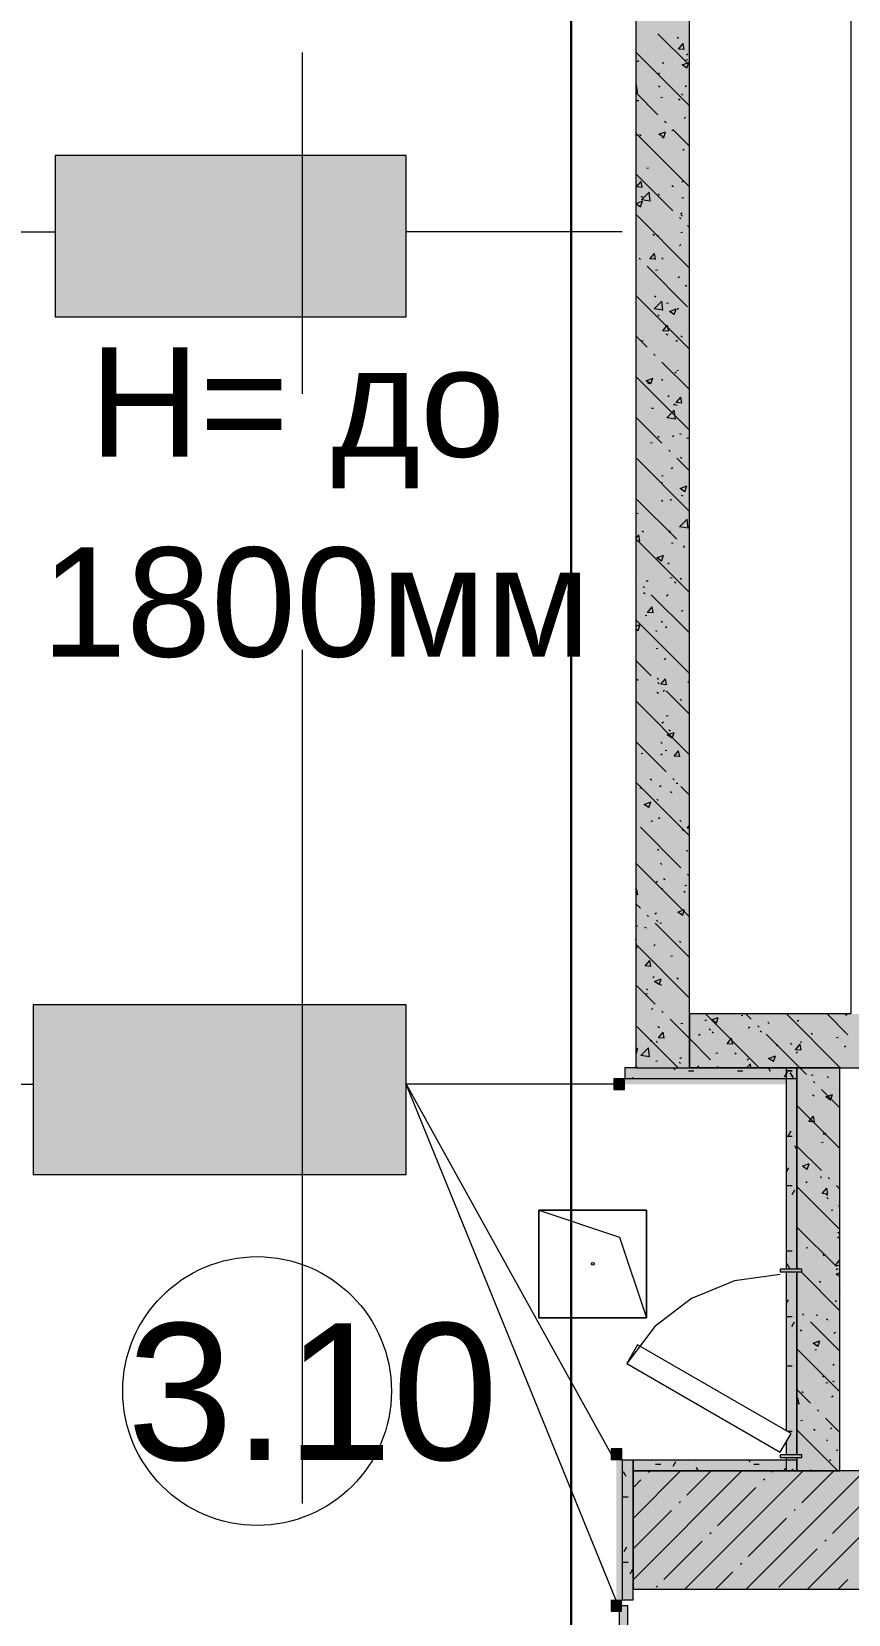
# Model space of a CAD drawing. Header units: millimetres. Extents: x -3817 to 677485, y -22715 to 103890.
# Drawn here: x 618142 to 619661, y 5590 to 8534 of the extents above; entities that cross this region are included whole.
import ezdxf

# ---------------------------------------------------------------- set-up
doc = ezdxf.new("R2010")
doc.units = ezdxf.units.MM
doc.layers.add('PDF _Геометрия', color=7, linetype='Continuous', true_color=0x1d1d1d)
doc.layers.add('PDF _Сплошная заливка', color=7, linetype='Continuous', true_color=0xffffff)
doc.layers.add('PDF _Текст', color=7, linetype='Continuous')
doc.styles.add('PDF GOST-Common', font='arial.ttf')

msp = doc.modelspace()

# ---------------------------------------------------------------- hatches: boundary and pattern name
at = {"layer": 'PDF _Сплошная заливка', "transparency": 33554559}
for points in [[(619365.5, 6606.9), (619365.5, 9556.9), (619265.5, 9556.9), (619265.5, 9530.9), (619274.5, 9530.9), (619274.5, 9525.9), (619265.5, 9525.9), (619265.5, 8935.9), (619274.5, 8935.9), (619274.5, 8930.9), (619265.5, 8930.9), (619265.5, 6606.9)], [(619565.5, 5856.9), (619645.5, 5856.9), (619645.5, 6606.9), (619565.5, 6606.9), (619565.5, 6231.9), (619574.5, 6231.9), (619574.5, 6226.9), (619565.5, 6226.9), (619565.5, 5886.9), (619574.5, 5886.9), (619574.5, 5881.9), (619565.5, 5881.9)], [(622610.5, 5636.9), (622610.5, 5856.9), (619260.5, 5856.9), (619260.5, 5636.9), (622542.8, 5636.9)]]:
    msp.add_hatch(color=256, dxfattribs=at).paths.add_polyline_path(points)
h = msp.add_hatch(color=256, dxfattribs=at)
h.paths.add_polyline_path([(619554.5, 5856.9), (619565.5, 5856.9), (619565.5, 5881.9), (619545.5, 5881.9), (619545.5, 5856.9)], flags=0)
h.paths.add_polyline_path([(619565.5, 5886.9), (619565.5, 6226.9), (619545.5, 6226.9), (619545.5, 5931.7), (619554.5, 5926.5), (619545.5, 5910.9), (619545.5, 5886.9), (619554.5, 5886.9)], flags=0)
h.paths.add_polyline_path([(619565.5, 6231.9), (619565.5, 6606.9), (619545.5, 6606.9), (619545.5, 6231.9), (619554.5, 6231.9)], flags=0)

# ---------------------------------------------------------------- linework, layer by layer
at = {"layer": 'PDF _Геометрия', "color": 9, "lineweight": 9, "true_color": 0xc0c0c0}
for points in [[(619265.5, 8930.9), (619265.5, 6606.9), (619245.5, 6606.9), (619245.5, 6586.9), (619565.5, 6586.9), (619565.5, 6606.9), (619365.5, 6606.9), (619365.5, 8930.9), (619365.5, 9530.9), (619365.5, 9556.9), (619665.5, 9556.9), (619665.5, 6706.9), (619365.5, 6706.9), (619365.5, 6606.9), (619745.5, 6606.9), (619745.5, 6706.9), (619745.5, 7176.9), (620245.5, 7176.9), (620245.5, 5856.9), (619260.5, 5856.9), (619260.5, 5636.9), (620570.5, 5636.9), (620570.5, 5004.9), (620570.5, 4461)], [(619545.5, 5881.9), (619545.5, 5856.9), (619565.5, 5856.9), (619565.5, 5881.9), (619565.5, 5856.9), (619645.5, 5856.9), (619645.5, 6606.9), (619565.5, 6606.9), (619565.5, 6231.9), (619565.5, 6606.9), (619545.5, 6606.9), (619545.5, 6231.9)], [(619545.5, 6226.9), (619545.5, 5931.7)], [(619545.5, 5910.9), (619545.5, 5886.9)]]:
    msp.add_lwpolyline(points, dxfattribs=at)
at = {"layer": 'PDF _Геометрия', "color": 231, "lineweight": 30, "true_color": 0xff80c0}
msp.add_lwpolyline([(619245.5, 2121.9), (620450.5, 2121.9), (620450.5, 5516.9), (619145.5, 5516.9), (619145.5, 9436.9), (618215.5, 9436.9), (618215.5, 9156.9), (617935.5, 9156.9), (617935.5, 2403.4)], dxfattribs=at)
at = {"layer": 'PDF _Геометрия', "color": 7, "lineweight": 9}
for points in [[(618115.5, 9235.9), (618115.5, 6576.1), (618144.8, 6576.1)], [(617841, 8161.8), (618185.6, 8161.8)], [(619240, 8161.8), (618838.7, 8161.8)], [(619265.5, 6606.9), (619365.5, 6606.9)], [(619229.2, 5615.9), (618838.7, 6576.1), (619220, 5887.9)], [(619224.5, 6576.1), (618838.7, 6576.1)], [(619085.5, 6341.9), (619235.5, 6291.9), (619285.5, 6141.9)]]:
    msp.add_lwpolyline(points, dxfattribs=at)
at = {"layer": 'PDF _Геометрия', "color": 252, "lineweight": 9, "true_color": 0x878787}
for points in [[(619365.5, 8471.5), (619306.8, 8530.1)], [(619342.4, 8523.7), (619345.3, 8521.9)], [(619355.7, 8500.5), (619345, 8501.4), (619353.6, 8511.6)], [(619355.7, 8500.4), (619353.6, 8511.6)], [(619365.5, 8396), (619265.5, 8496)], [(619268.4, 8478.4), (619271.1, 8480.4)], [(619358.9, 8481.5), (619362.3, 8482)], [(619359.7, 8490.9), (619362.4, 8492.9)], [(619307.9, 8457.2), (619310.4, 8454.9)], [(619314.4, 8475.7), (619317.7, 8476.1)], [(619360.8, 8465.9), (619351.9, 8471.9), (619364.4, 8476.7)], [(619360.8, 8465.9), (619364.4, 8476.6)], [(619265.5, 8436.7), (619266.6, 8437.9)], [(619265.5, 8421.5), (619268.6, 8421.1)], [(619306.8, 8379.3), (619265.5, 8420.6)], [(619266.3, 8419.2), (619268.9, 8421.2)], [(619268.6, 8421), (619266.6, 8437.9)], [(619307.8, 8432.8), (619310.6, 8431)], [(619357.6, 8431.7), (619360.2, 8433.7)], [(619267.7, 8405.5), (619271, 8406)], [(619312.2, 8411.4), (619315.5, 8411.8)], [(619345.3, 8408.9), (619348.1, 8407.1)], [(619350.5, 8418.1), (619353, 8415.9)], [(619265.5, 8361), (619266.8, 8362)], [(619321.9, 8364.2), (619319.3, 8366.7)], [(619355.4, 8372.5), (619358, 8374.6)], [(619365.5, 8245.1), (619265.5, 8345.1)], [(619265.5, 8341.3), (619268.7, 8341.7)], [(619272.4, 8342.5), (619275.3, 8340.7)], [(619317.5, 8337), (619308.6, 8343), (619321.1, 8347.7)], [(619314.8, 8338.1), (619317.2, 8335.8)], [(619317.5, 8336.9), (619321.1, 8347.7)], [(619332.7, 8350.1), (619336.1, 8350.6)], [(619365.5, 8320.6), (619334.4, 8351.6)], [(619353.2, 8313.3), (619355.9, 8315.4)], [(619286, 8280), (619289.3, 8280.4)], [(619334.4, 8200.8), (619265.5, 8269.7)], [(619277.5, 8244.1), (619266.9, 8245.1), (619275.4, 8255.3)], [(619277.5, 8244.1), (619275.4, 8255.2)], [(619332.7, 8247.6), (619335.6, 8245.8)], [(619351.1, 8254.1), (619353.7, 8256.2)], [(619265.5, 8214), (619277.8, 8218.8)], [(619265.5, 8214), (619274.2, 8208.1)], [(619274.2, 8208), (619277.8, 8218.7)], [(619275.3, 8227.7), (619278.1, 8225.9)], [(619292.2, 8218.4), (619276.4, 8220.9), (619290.2, 8235.3)], [(619292.2, 8218.4), (619290.2, 8235.3)], [(619307.4, 8232), (619309.9, 8229.8)], [(619351.5, 8224.7), (619354.8, 8225.1)], [(619365.5, 8094.2), (619265.5, 8194.2)], [(619349.5, 8185.7), (619347, 8188.2)], [(619348.9, 8195), (619351.6, 8197)], [(619350, 8193), (619352.5, 8190.7)], [(619297.4, 8157.2), (619300.2, 8155.4)], [(619304.7, 8154.5), (619308, 8155)], [(619349.2, 8160.4), (619352.5, 8160.8)], [(619365.5, 8169.7), (619362.1, 8173.1)], [(619346.7, 8135.8), (619349.4, 8137.8)], [(619274.1, 8110.2), (619271.6, 8112.7)], [(619362.1, 8022.2), (619286.7, 8097.7)], [(619302.2, 8110.4), (619291.5, 8111.3), (619300.1, 8121.5)], [(619302.2, 8110.3), (619300.1, 8121.5)], [(619314.2, 8113), (619316.7, 8110.7)], [(619302.4, 8090.3), (619305.8, 8090.7)], [(619344.6, 8076.6), (619347.2, 8078.6)], [(619265.5, 8064.6), (619265.6, 8064.6)], [(619365.5, 7943.4), (619265.5, 8043.4)], [(619300.2, 8042.5), (619303, 8040.7)], [(619357.6, 8062.3), (619360.5, 8060.5)], [(619315.7, 8015.8), (619299.9, 8018.2), (619313.8, 8032.7)], [(619315.7, 8015.8), (619313.8, 8032.6)], [(619323, 8029), (619326.3, 8029.4)], [(619337.1, 8007.5), (619328.3, 8013.5), (619340.7, 8018.3)], [(619337.1, 8007.5), (619340.7, 8018.2)], [(619342.4, 8017.4), (619345.1, 8019.4)], [(619306.9, 8006.9), (619309.4, 8004.6)], [(619326.8, 7976.7), (619316.2, 7977.6), (619324.8, 7987.8)], [(619326.8, 7976.6), (619324.8, 7987.8)], [(619286.7, 7946.8), (619265.5, 7968)], [(619276.2, 7958.9), (619279.5, 7959.3)], [(619322.3, 7972), (619325.1, 7970.2)], [(619340.3, 7958.2), (619342.9, 7960.2)], [(619349.5, 7967.8), (619352, 7965.6)], [(619301.7, 7931.7), (619299.2, 7934.2)], [(619365.5, 7868), (619314.3, 7919.1)], [(619365.5, 7792.5), (619265.5, 7892.5)], [(619293.8, 7878.6), (619285, 7884.6), (619297.4, 7889.4)], [(619293.8, 7878.6), (619297.4, 7889.3)], [(619338.1, 7899), (619340.8, 7901.1)], [(619341.7, 7903.5), (619345.1, 7904)], [(619287.6, 7881.1), (619290.5, 7879.3)], [(619313.7, 7887.8), (619316.2, 7885.6)], [(619295, 7833.4), (619298.3, 7833.8)], [(619325.1, 7857.2), (619328, 7855.4)], [(619335.9, 7839.8), (619338.6, 7841.9)], [(619339.5, 7839.3), (619342.8, 7839.7)], [(619351.5, 7842.9), (619340.9, 7843.8), (619349.4, 7854.1)], [(619351.5, 7842.9), (619349.4, 7854)], [(619314.3, 7768.3), (619265.5, 7817.1)], [(619339.3, 7813.2), (619323.5, 7815.6), (619337.3, 7830.1)], [(619339.3, 7813.1), (619337.3, 7830)], [(619306.4, 7781.7), (619308.8, 7779.5)], [(619333.8, 7780.6), (619336.4, 7782.7)], [(619347.2, 7786.7), (619350, 7784.9)], [(619360, 7778), (619363.4, 7778.4)], [(619292.7, 7769.1), (619296, 7769.6)], [(619329.4, 7753.2), (619326.9, 7755.7)], [(619349, 7742.7), (619351.4, 7740.4)], [(619365.5, 7641.6), (619265.5, 7741.6)], [(619331.6, 7721.4), (619334.3, 7723.5)], [(619365.5, 7717.1), (619342, 7740.6)], [(619312.6, 7695.9), (619315.4, 7694.1)], [(619313.3, 7707.9), (619316.6, 7708.3)], [(619356.7, 7678.1), (619347.9, 7684.1), (619360.3, 7688.8)], [(619356.7, 7678), (619360.3, 7688.8)], [(619342, 7589.7), (619266.5, 7665.2)], [(619313.2, 7662.7), (619315.7, 7660.4)], [(619329.4, 7662.3), (619332.1, 7664.3)], [(619350.1, 7672), (619352.9, 7670.2)], [(619266.5, 7637.8), (619269.8, 7638.2)], [(619362.9, 7610.5), (619347.1, 7613), (619360.9, 7627.4)], [(619362.9, 7610.5), (619360.9, 7627.4)], [(619265.5, 7590.8), (619271.2, 7597.7)], [(619273.3, 7586.5), (619271.2, 7597.7)], [(619277.2, 7605.5), (619280, 7603.7)], [(619327.3, 7603.1), (619329.9, 7605.1)], [(619365.5, 7490.8), (619265.5, 7590.8)], [(619265.5, 7587.3), (619273.3, 7586.6)], [(619332, 7582.4), (619335.3, 7582.8)], [(619357.1, 7574.7), (619354.5, 7577.2)], [(619313.4, 7549.2), (619304.6, 7555.1), (619317.1, 7559.9)], [(619305.8, 7556.6), (619308.3, 7554.3)], [(619313.4, 7549.1), (619317.1, 7559.8)], [(619325.1, 7543.9), (619327.8, 7545.9)], [(619266.5, 7514.3), (619265.5, 7515.4)], [(619285.2, 7512.3), (619288.6, 7512.7)], [(619329.7, 7518.1), (619333.1, 7518.6)], [(619337.5, 7510.6), (619340.3, 7508.8)], [(619348.4, 7517.5), (619350.9, 7515.3)], [(619281.6, 7499.2), (619279.1, 7501.7)], [(619280.1, 7490.8), (619282.9, 7489)], [(619365.5, 7415.4), (619294.2, 7486.6)], [(619323, 7484.7), (619325.6, 7486.7)], [(619283, 7448), (619286.3, 7448.5)], [(619298, 7452.9), (619287.3, 7453.8), (619295.9, 7464)], [(619298, 7452.8), (619295.9, 7463.9)], [(619350.3, 7456.9), (619353.6, 7457.3)], [(619365.5, 7339.9), (619265.5, 7439.9)], [(619265.5, 7427.8), (619273.8, 7431)], [(619265.5, 7423.4), (619270.2, 7420.2)], [(619270.2, 7420.2), (619273.8, 7430.9)], [(619302.1, 7420.3), (619304.9, 7418.5)], [(619312.7, 7437.5), (619315.1, 7435.3)], [(619320.8, 7425.5), (619323.5, 7427.5)], [(619294.2, 7335.8), (619265.5, 7364.5)], [(619303.5, 7386.8), (619306.9, 7387.2)], [(619318.6, 7366.3), (619321.3, 7368.4)], [(619305.3, 7331.4), (619307.8, 7329.2)], [(619322.6, 7319.1), (619312, 7320), (619320.6, 7330.3)], [(619322.6, 7319.1), (619320.6, 7330.2)], [(619267.5, 7329.4), (619270.3, 7327.6)], [(619305, 7305.5), (619307.8, 7303.7)], [(619309.3, 7320.7), (619306.8, 7323.2)], [(619316.5, 7307.1), (619319.1, 7309.2)], [(619365.5, 7264.5), (619321.9, 7308.1)], [(619362.4, 7325.4), (619365.2, 7323.6)], [(619365.5, 7189), (619265.5, 7289)], [(619347.9, 7292.4), (619350.4, 7290.1)], [(619314.3, 7247.9), (619317, 7250)], [(619322.3, 7261.3), (619325.6, 7261.7)], [(619321.9, 7157.2), (619265.5, 7213.6)], [(619312.1, 7212.4), (619314.6, 7210.1)], [(619333.1, 7219.7), (619324.2, 7225.7), (619336.7, 7230.5)], [(619327, 7235), (619329.9, 7233.2)], [(619333.1, 7219.7), (619336.7, 7230.4)], [(619275.5, 7191.2), (619278.8, 7191.6)], [(619312.1, 7188.7), (619314.8, 7190.8)], [(619320, 7197), (619323.3, 7197.5)], [(619347.3, 7185.4), (619336.7, 7186.3), (619345.3, 7196.5)], [(619347.3, 7185.3), (619345.3, 7196.5)], [(619365.5, 7038.2), (619265.5, 7138.2)], [(619273.2, 7126.9), (619276.6, 7127.3)], [(619292.4, 7144.2), (619295.2, 7142.4)], [(619310, 7129.6), (619312.6, 7131.6)], [(619336.9, 7142.2), (619334.4, 7144.7)], [(619340.6, 7135.8), (619343.9, 7136.2)], [(619365.5, 7113.6), (619349.5, 7129.6)], [(619289.8, 7090.8), (619280.9, 7096.7), (619293.4, 7101.5)], [(619289.8, 7090.7), (619293.4, 7101.5)], [(619304.8, 7106.3), (619307.3, 7104)], [(619329.9, 7120.3), (619332.7, 7118.5)], [(619293.8, 7065.6), (619297.1, 7066.1)], [(619307.8, 7070.4), (619310.5, 7072.4)], [(619347.4, 7067.2), (619349.9, 7065)], [(619349.5, 6978.7), (619274.1, 7054.2)], [(619351.9, 7049.8), (619354.8, 7048)], [(619365.5, 7052.2), (619361.4, 7052.6), (619365.5, 7057.5)], [(619305.7, 7011.2), (619308.3, 7013.2)], [(619359.3, 7010.3), (619362.6, 7010.7)], [(619365.5, 6887.3), (619265.5, 6987.3)], [(619311.6, 6987.2), (619314.1, 6985)], [(619303.5, 6952), (619306.2, 6954)], [(619317.3, 6958.9), (619320.1, 6957.1)], [(619364.6, 6963.6), (619362.1, 6966.1)], [(619265.5, 6938.3), (619267.1, 6940.2)], [(619265.5, 6929.4), (619269.1, 6929.1)], [(619269.1, 6929), (619267.1, 6940.1)], [(619312.5, 6940.2), (619315.9, 6940.6)], [(619354.8, 6935), (619357.6, 6933.2)], [(619357.1, 6946), (619360.4, 6946.5)], [(619274.1, 6903.3), (619265.5, 6911.9)], [(619289.2, 6888.2), (619286.7, 6890.7)], [(619301.3, 6892.8), (619304, 6894.8)], [(619352.7, 6890.3), (619343.8, 6896.2), (619356.3, 6901)], [(619352.7, 6890.2), (619356.3, 6901)], [(619265.8, 6870), (619269.1, 6870.5)], [(619281.9, 6868.5), (619284.8, 6866.7)], [(619365.5, 6811.9), (619301.7, 6875.6)], [(619304.3, 6881.1), (619306.7, 6878.9)], [(619310.3, 6875.9), (619313.6, 6876.3)], [(619267.4, 6829.4), (619265.5, 6846.3)], [(619365.5, 6736.4), (619265.5, 6836.4)], [(619265.5, 6829.8), (619267.4, 6829.5)], [(619299.2, 6833.6), (619301.8, 6835.7)], [(619346.9, 6842.1), (619349.3, 6839.8)], [(619265.5, 6806), (619266.8, 6806.2)], [(619293.8, 6795.3), (619283.2, 6796.2), (619291.7, 6806.5)], [(619293.8, 6795.3), (619291.7, 6806.4)], [(619330.8, 6814.6), (619334.2, 6815.1)], [(619297, 6774.4), (619299.7, 6776.5)], [(619309.4, 6761.3), (619300.6, 6767.3), (619313, 6772.1)], [(619309.4, 6761.3), (619313, 6772)], [(619342.2, 6773.7), (619345.1, 6771.9)], [(619301.7, 6724.8), (619265.5, 6761)], [(619284.1, 6744.5), (619287.4, 6744.9)], [(619284.8, 6753.8), (619287.6, 6752)], [(619311.1, 6762.1), (619313.6, 6759.8)], [(619294.9, 6715.2), (619297.5, 6717.3)], [(619316.8, 6709.7), (619314.3, 6712.2)], [(619344.2, 6606.9), (619265.5, 6685.6)], [(619306.9, 6683.3), (619309.7, 6681.5)], [(619404.8, 6621.7), (619365.5, 6661), (619329.4, 6697.1)], [(619349.6, 6689.2), (619352.9, 6689.6)], [(619394.1, 6695), (619397.4, 6695.5)], [(619495, 6606.9), (619395, 6706.9)], [(619415.5, 6689.7), (619406.7, 6695.7), (619419.1, 6700.5)], [(619415.5, 6689.7), (619419.1, 6700.4)], [(619461.4, 6703.9), (619464.8, 6704.3)], [(619480.3, 6697.1), (619470.5, 6706.9)], [(619474.8, 6680.8), (619477.5, 6682.8)], [(619495.4, 6682), (619492.8, 6684.5)], [(619511.1, 6691.6), (619513.6, 6689.3)], [(619645.9, 6606.9), (619545.9, 6706.9)], [(619566.1, 6693.3), (619568.8, 6695.3)], [(619658.8, 6669.4), (619621.4, 6706.9)], [(619655.9, 6704.7), (619658.6, 6706.7)], [(619292.7, 6656.1), (619295.4, 6658.1)], [(619303.7, 6656), (619306.2, 6653.7)], [(619318.5, 6661.6), (619307.8, 6662.5), (619316.4, 6672.7)], [(619318.5, 6661.5), (619316.4, 6672.7)], [(619382.5, 6667.4), (619385.2, 6669.5)], [(619401.8, 6679.3), (619404.6, 6677.5)], [(619407.4, 6673.8), (619409.9, 6671.5)], [(619446, 6650.4), (619435.4, 6651.3), (619443.9, 6661.6)], [(619446, 6650.4), (619443.9, 6661.5)], [(619496.7, 6675.3), (619499.5, 6673.5)], [(619583.4, 6594), (619570.5, 6606.9), (619507.9, 6669.4)], [(619571.5, 6654.4), (619574.8, 6654.8)], [(619591.6, 6671.3), (619594.4, 6669.5)], [(619638.8, 6663.3), (619642.1, 6663.7)], [(619657.4, 6670.4), (619659.9, 6668.1)], [(619265.5, 6641.5), (619269.7, 6643.1)], [(619265.5, 6632.9), (619266.1, 6632.4)], [(619266.1, 6632.3), (619269.7, 6643.1)], [(619291, 6626.8), (619275.2, 6629.3), (619289, 6643.7)], [(619291, 6626.8), (619289, 6643.7)], [(619347.3, 6624.9), (619350.7, 6625.3)], [(619414.7, 6633.8), (619418, 6634.2)], [(619450, 6634.8), (619452.5, 6632.5)], [(619472.7, 6621.6), (619475.3, 6623.6)], [(619521.7, 6618.2), (619512.8, 6624.1), (619525.3, 6628.9)], [(619521.7, 6618.1), (619525.3, 6628.8)], [(619527, 6648.5), (619530.3, 6649)], [(619553.7, 6652.6), (619556.2, 6650.3)], [(619573.5, 6639.3), (619562.9, 6640.2), (619571.5, 6650.4)], [(619564, 6634.1), (619566.6, 6636.1)], [(619573.5, 6639.2), (619571.5, 6650.4)], [(619653.8, 6645.5), (619656.4, 6647.5)], [(619268.8, 6606.9), (619265.5, 6610.2)], [(619302.8, 6619), (619306.1, 6619.5)], [(619346.4, 6617), (619348.8, 6614.7)], [(619380.3, 6608.2), (619383, 6610.3)], [(619419.6, 6606.9), (619417.4, 6609.1)], [(619471.7, 6606.9), (619478.8, 6614.3)], [(619479.6, 6606.9), (619478.8, 6614.2)], [(619592, 6593.1), (619595.4, 6593.6)], [(619598.4, 6578.9), (619595.9, 6581.4)], [(619645.5, 6531.9), (619611, 6566.3)], [(619621.6, 6590.3), (619624.1, 6588.1)], [(619645.5, 6456.4), (619565.5, 6536.4)], [(619594.5, 6556.5), (619597.3, 6554.7)], [(619627.8, 6546.6), (619618.9, 6552.5), (619631.4, 6557.3)], [(619627.8, 6546.5), (619631.4, 6557.3)], [(619598.2, 6505.5), (619587.6, 6506.5), (619596.1, 6516.7)], [(619598.2, 6505.5), (619596.1, 6516.6)], [(619614.3, 6484.2), (619616.8, 6482)], [(619616.5, 6486), (619619.3, 6484.2)], [(619611, 6415.5), (619565.5, 6461)], [(619610.8, 6467.7), (619614.1, 6468.1)], [(619584.5, 6417.6), (619575.7, 6423.6), (619588.1, 6428.4)], [(619584.5, 6417.6), (619588.1, 6428.3)], [(619565.5, 6397.7), (619567.3, 6398)], [(619581.9, 6395.2), (619584.7, 6393.4)], [(619608.5, 6403.4), (619611.8, 6403.8)], [(619626.1, 6400.4), (619623.6, 6402.9)], [(619645.1, 6408.7), (619645.5, 6409)], [(619645.5, 6305.6), (619565.5, 6385.6)], [(619622.9, 6371.8), (619612.2, 6372.7), (619620.8, 6382.9)], [(619619.4, 6371.3), (619622.2, 6369.5)], [(619622.9, 6371.7), (619620.8, 6382.9)], [(619621.1, 6365.2), (619623.6, 6362.9)], [(619645.5, 6381), (619638.7, 6387.8)], [(619629.1, 6342.1), (619632.4, 6342.6)], [(619643, 6349.5), (619645.5, 6351.4)], [(619638.7, 6237), (619565.5, 6310.2)], [(619641.4, 6300.8), (619644.3, 6299)], [(619582.3, 6272), (619585.6, 6272.5)], [(619640.8, 6290.3), (619643.5, 6292.4)], [(619613.8, 6259.1), (619616.2, 6256.8)], [(619645.5, 6238.2), (619636.9, 6239), (619645.5, 6249.2)], [(619568.3, 6231.9), (619565.5, 6234.7)], [(619645.5, 6154.7), (619573.3, 6226.9)], [(619638.6, 6231.2), (619641.3, 6233.2)], [(619645.5, 6218.4), (619638.6, 6223.1), (619645.5, 6225.7)], [(619606.8, 6209.9), (619609.6, 6208.1)], [(619644.3, 6186), (619645.5, 6185.3)], [(619636.5, 6172), (619639.1, 6174)], [(619578.3, 6146.4), (619575.8, 6148.9)], [(619645.5, 6079.3), (619590.9, 6133.9)], [(619601, 6146.6), (619604.4, 6147)], [(619620.6, 6140), (619623.1, 6137.8)], [(619571.4, 6119.5), (619574.3, 6117.7)], [(619604.1, 6088.2), (619595.3, 6094.2), (619607.7, 6098.9)], [(619604.1, 6088.1), (619607.7, 6098.9)], [(619634.3, 6112.8), (619637, 6114.8)], [(619645.5, 6003.8), (619565.5, 6083.8)], [(619598.8, 6082.3), (619602.1, 6082.7)], [(619632.2, 6053.6), (619634.8, 6055.6)], [(619590.9, 5983), (619565.5, 6008.4)], [(619613.2, 6034), (619615.7, 6031.7)], [(619619.3, 6021), (619622.7, 6021.5)], [(619631.7, 6024.7), (619634.6, 6022.9)], [(619565.5, 5990.7), (619567.3, 5992.9)], [(619565.5, 5982.1), (619569.3, 5981.7)], [(619569.3, 5981.7), (619567.3, 5992.8)], [(619574.3, 6004.8), (619577.1, 6003)], [(619630, 5994.4), (619632.7, 5996.4)], [(619572.6, 5950.9), (619575.9, 5951.3)], [(619606, 5967.9), (619603.5, 5970.4)], [(619645.5, 5928.4), (619618.6, 5955.3)], [(619641.6, 5856.9), (619565.5, 5933)], [(619596.3, 5934.3), (619599.2, 5932.5)], [(619627.8, 5935.2), (619630.5, 5937.3)], [(619620.1, 5914.9), (619622.5, 5912.6)], [(619638.1, 5895.6), (619641.4, 5896)], [(619590.1, 5856.9), (619592, 5859.1)], [(619592.4, 5856.9), (619592, 5859.1)], [(619625.7, 5876), (619628.3, 5878.1)], [(619566.2, 5856.9), (619565.5, 5857.6)]]:
    msp.add_lwpolyline(points, dxfattribs=at)
at = {"layer": 'PDF _Геометрия', "color": 253, "lineweight": 9, "true_color": 0xaaaaaa}
for points in [[(618645.5, 7860.2), (618645.5, 8495.2)], [(618645.5, 5796.4), (618645.5, 7383.9)], [(619534.5, 6221.9), (619449.1, 6210.6), (619369.5, 6177.6), (619301.1, 6125.2), (619248.7, 6056.9)]]:
    msp.add_lwpolyline(points, dxfattribs=at)
at = {"layer": 'PDF _Геометрия', "color": 7, "lineweight": 9}
for points in [[(618838.7, 8303.7), (618185.6, 8303.7), (618185.6, 8003.7), (618838.7, 8003.7)], [(618838.7, 6723.6), (618144.8, 6723.6), (618144.8, 6408.3), (618838.7, 6408.3)], [(618838.7, 6723.6), (618144.8, 6723.6), (618144.8, 6408.3), (618838.7, 6408.3)], [(619285.5, 6141.9), (619085.5, 6141.9), (619085.5, 6341.9), (619285.5, 6341.9)], [(619285.5, 6141.9), (619085.5, 6141.9), (619085.5, 6341.9), (619285.5, 6341.9), (619285.5, 6141.9), (619285.5, 6341.9), (619085.5, 6341.9), (619085.5, 6141.9)]]:
    msp.add_lwpolyline(points, close=True, dxfattribs=at)
at = {"layer": 'PDF _Геометрия', "color": 253, "lineweight": 9, "true_color": 0x9b9b9b}
for points in [[(619338.8, 6602.9), (619336.5, 6606.9)], [(619363.4, 6601.3), (619373.4, 6601.3)], [(619454.8, 6601.3), (619464.9, 6601.3)], [(619516.5, 6599.9), (619512.5, 6606.9)], [(619545.5, 6595.9), (619547, 6598.4), (619541.9, 6589.7)], [(619259.6, 6588.4), (619258.7, 6586.9)], [(619546.3, 6479.3), (619556.3, 6479.3)], [(619554, 6488.8), (619549, 6480.1)], [(619565.5, 6454.2), (619561.3, 6461.4)], [(619549.9, 6420.7), (619545.5, 6413)], [(619546.3, 6387.9), (619556.3, 6387.9)], [(619561.1, 6379.1), (619556.1, 6370.4)], [(619546.3, 6266), (619556.3, 6266)], [(619552.2, 6233.3), (619547.2, 6242)], [(619548.8, 6175), (619545.5, 6169.1)], [(619546.3, 6144.1), (619556.3, 6144.1)], [(619560, 6133.4), (619555, 6124.7)], [(619546.3, 6052.6), (619556.3, 6052.6)], [(619547.2, 5930.7), (619556.3, 5930.7)], [(619302.4, 5869.7), (619312.5, 5869.7)], [(619339.6, 5873.5), (619334.5, 5864.8)], [(619376.7, 5876.9), (619376.2, 5875.9)], [(619382.4, 5856.9), (619378.7, 5863.2)], [(619478.2, 5873.8), (619476.4, 5876.9)], [(619485.3, 5869.7), (619495.4, 5869.7)], [(619543.7, 5861.2), (619541.1, 5856.9)], [(619247.7, 5846.4), (619242.7, 5855.1)], [(619241.5, 5808.8), (619251.5, 5808.8)], [(619248.1, 5715.1), (619243.1, 5706.4)], [(619241.5, 5686.9), (619251.5, 5686.9)], [(619259.3, 5673.5), (619254.3, 5664.8)]]:
    msp.add_lwpolyline(points, dxfattribs=at)
for points in [[(619556.3, 6601.3), (619546.3, 6601.3)], [(619553.1, 6597.5), (619558.2, 6588.7)], [(619556.4, 5860.2), (619558.4, 5856.9)]]:
    msp.add_lwpolyline(points, close=True, dxfattribs=at)
at = {"layer": 'PDF _Геометрия', "color": 7, "lineweight": 20}
for points in [[(619244.5, 6566.4), (619244.5, 6585.9), (619224.5, 6585.9), (619224.5, 6566.4)], [(619220, 5877.9), (619239.5, 5877.9), (619239.5, 5897.9), (619220, 5897.9)], [(619239, 5615.9), (619219.5, 5615.9), (619219.5, 5595.9), (619239, 5595.9)], [(619234.5, 5605.9), (619234.5, 5165.9), (619250.5, 5165.9), (619250.5, 5605.9)]]:
    msp.add_lwpolyline(points, close=True, dxfattribs=at)
at = {"layer": 'PDF _Геометрия', "color": 253, "lineweight": 13, "true_color": 0xaaaaaa}
for points in [[(619574.5, 6226.9), (619574.5, 6231.9), (619534.5, 6231.9), (619534.5, 6226.9)], [(619248.7, 6056.9), (619534.5, 5891.9), (619554.5, 5926.5), (619268.7, 6091.5)], [(619574.5, 5886.9), (619534.5, 5886.9), (619534.5, 5881.9), (619574.5, 5881.9)]]:
    msp.add_lwpolyline(points, close=True, dxfattribs=at)
at = {"layer": 'PDF _Геометрия', "color": 9, "lineweight": 9, "true_color": 0xc0c0c0}
for points in [[(619565.5, 6226.9), (619565.5, 5886.9)], [(619240.5, 5876.9), (619240.5, 5616.9), (619260.5, 5616.9), (619260.5, 5876.9)], [(619565.5, 5876.9), (619260.5, 5876.9), (619260.5, 5856.9), (619565.5, 5856.9)]]:
    msp.add_lwpolyline(points, close=True, dxfattribs=at)
at = {"layer": 'PDF _Геометрия', "lineweight": 9}
for points in [[(619260.5, 5768.6), (619348.7, 5856.9)], [(619260.5, 5654.5), (619462.8, 5856.9)], [(619260.5, 5825.6), (619274.9, 5840.1)], [(619289.2, 5854.3), (619291.6, 5856.7)], [(619356.8, 5636.9), (619576.8, 5856.9)], [(619360.5, 5811.6), (619405.8, 5856.9)], [(619470.9, 5636.9), (619690.9, 5856.9)], [(619503, 5840.1), (619505.4, 5842.4)], [(619517.3, 5854.3), (619519.8, 5856.9)], [(619574.3, 5797.3), (619633.9, 5856.9)], [(619584.9, 5636.9), (619804.9, 5856.9)], [(619346.2, 5797.3), (619348.6, 5799.7)], [(619417.5, 5754.5), (619488.8, 5825.8)], [(619631.3, 5740.3), (619702.6, 5811.6)], [(619260.7, 5711.8), (619332, 5783)], [(619560.1, 5783), (619562.4, 5785.4)], [(619403.2, 5740.3), (619405.6, 5742.6)], [(619474.5, 5697.5), (619545.8, 5768.8)], [(619317.7, 5654.7), (619389, 5726)], [(619531.5, 5640.5), (619602.8, 5711.8)], [(619617.1, 5726), (619619.5, 5728.4)], [(619460.3, 5683.3), (619462.6, 5685.6)], [(619413.9, 5636.9), (619446, 5669)], [(619642, 5636.9), (619659.9, 5654.7)], [(619303.4, 5640.5), (619305.8, 5642.9)]]:
    msp.add_lwpolyline(points, dxfattribs=at)
at = {"layer": 'PDF _Геометрия', "color": 7, "lineweight": 9}
for centre, radius in [((618561.1, 6005.4), 250), ((618561.1, 6005.4), 250), ((619185.5, 6241.9), 2.5)]:
    msp.add_circle(centre, radius, dxfattribs=at)
at = {"layer": 'PDF _Сплошная заливка', "lineweight": 9, "transparency": 33554559}
for points in [[(618838.7, 8303.7), (618185.6, 8303.7), (618838.7, 8003.7), (618185.6, 8003.7)], [(618838.7, 6723.6), (618144.8, 6723.6), (618838.7, 6408.3), (618144.8, 6408.3)]]:
    msp.add_solid(points, dxfattribs=at)
at = {"layer": 'PDF _Сплошная заливка', "lineweight": 35, "transparency": 33554559}
for points in [[(619365.5, 6606.9), (619745.5, 6606.9), (619365.5, 6706.9), (619745.5, 6706.9)], [(619565.5, 6586.9), (619565.5, 6606.9), (619245.5, 6586.9), (619245.5, 6606.9)], [(619574.5, 6226.9), (619574.5, 6231.9), (619534.5, 6226.9), (619534.5, 6231.9)], [(619260.5, 5616.9), (619260.5, 5876.9), (619240.5, 5616.9), (619240.5, 5876.9)], [(619565.5, 5856.9), (619565.5, 5876.9), (619260.5, 5856.9), (619260.5, 5876.9)], [(619574.5, 5881.9), (619574.5, 5886.9), (619534.5, 5881.9), (619534.5, 5886.9)]]:
    msp.add_solid(points, dxfattribs=at)
at = {"layer": 'PDF _Сплошная заливка', "color": 1, "lineweight": 35, "transparency": 33554559}
for points in [[(619244.5, 6566.4), (619244.5, 6585.9), (619224.5, 6566.4), (619224.5, 6585.9)], [(619239.5, 5877.9), (619239.5, 5897.9), (619220, 5877.9), (619220, 5897.9)], [(619239, 5595.9), (619239, 5615.9), (619219.5, 5595.9), (619219.5, 5615.9)]]:
    msp.add_solid(points, dxfattribs=at)
at = {"layer": 'PDF _Сплошная заливка', "color": 135, "lineweight": 35, "true_color": 0x3f92ba, "transparency": 33554559}
for points in [[(619545.5, 6575.9), (619545.5, 6586.9), (619234.5, 6575.9), (619234.5, 6586.9)], [(619240.5, 5605.9), (619240.5, 5887.9), (619229.5, 5605.9), (619229.5, 5887.9)]]:
    msp.add_solid(points, dxfattribs=at)
at = {"layer": 'PDF _Сплошная заливка', "color": 254, "lineweight": 35, "true_color": 0xe2ddcd, "transparency": 33554559}
msp.add_solid([(619250.5, 5165.9), (619250.5, 5605.9), (619234.5, 5165.9), (619234.5, 5605.9)], dxfattribs=at)

# ---------------------------------------------------------------- texts
at = {"layer": 'PDF _Текст', "color": 250, "true_color": 0x3c3c3c, "attachment_point": 4, "style": 'PDF GOST-Common'}
for s, insert, char_height in [('Н= до', (618249.2, 7815.4), 203.2), ('1800мм', (618159.9, 7471.5), 203.2), ('3.10', (618319.2, 6002.6), 254)]:
    msp.add_mtext(s, dxfattribs=dict(at, insert=insert, char_height=char_height))

doc.saveas('drawing.dxf')
